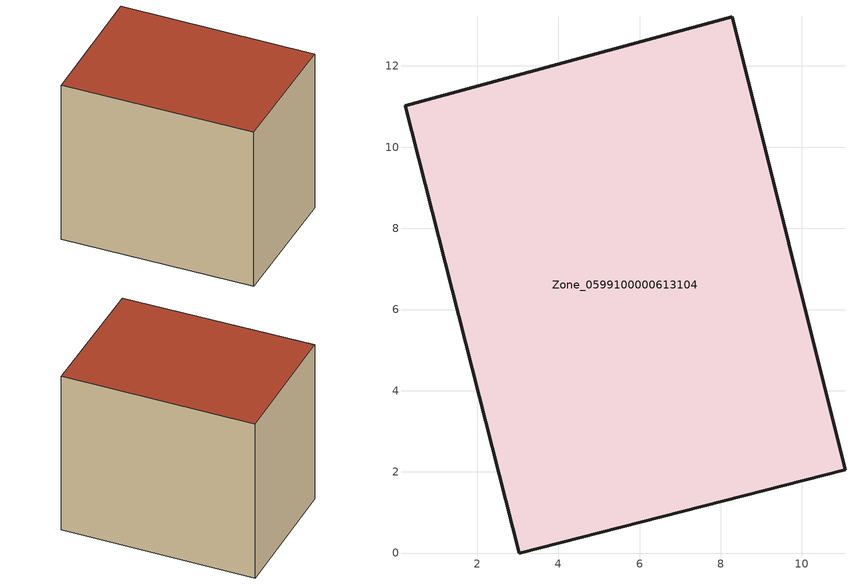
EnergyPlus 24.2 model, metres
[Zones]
Zone_0599100000613104
 floor ground (C_G): 8.29,13.21 11.06,2.05 3.04,0 0.23,11.02 z3.42
 wall outside (C_F): 8.29,13.21 0.23,11.02 3.04,0 11.06,2.05 8.29,13.21 z3.42:13.43
 roof outside (C_R): 11.06,2.05 8.29,13.21 0.23,11.02 3.04,0 z13.43
[BUILDING]
Pand.0599100000613104: North Axis=0; Terrain=City; Loads Convergence Tolerance Value=0.04; Temperature Convergence Tolerance Value=0.4; Solar Distribution=FullExterior; Maximum Number of Warmup Days=25; Minimum Number of Warmup Days=1
[Site:Location]
Rotterdam.The.Hague.AP_ZH_NLD Design_Conditions: Latitude=51.96; Longitude=4.45; Time Zone=1; Elevation=-4.5
[SITE:GROUNDTEMPERATURE:BUILDINGSURFACE]
18, 18, 18, 18, 18, 18, 18, 18, 18, 18, 18, 18
[MATERIAL] Thermal Absorptance=0.9; Solar Absorptance=0.7; Visible Absorptance=0.7
Name | Roughness | Thickness | Conductivity | Density | Specific Heat
G.TI.1946 | MediumSmooth | 0.15 | 1 | 540 | 1210
F.TI.1946 | Rough | 0.3 | 0.857143 | 1920 | 840
R.TI.1946 | MediumRough | 0.2 | 0.1 | 1500 | 1000
[CONSTRUCTION]
C_G: G.TI.1946
C_F: F.TI.1946
C_R: R.TI.1946
[ZONE]
Zone_0599100000613104: Type=1; Multiplier=1; Ceiling Height=Autocalculate; Volume=Autocalculate; Floor Area=autocalculate; Part of Total Floor Area=Yes
[ZONEINFILTRATION:DESIGNFLOWRATE]
Infil_Zone_0599100000613104: Zone or ZoneList or Space or SpaceList=Zone_0599100000613104; Schedule=AlwaysOn; Design Flow Rate Calculation Method=Flow/Area; Flow Rate per Floor Area=0.003; Constant Term Coefficient=1; Temperature Term Coefficient=0; Velocity Term Coefficient=0; Velocity Squared Term Coefficient=0
[HVACTEMPLATE:ZONE:IDEALLOADSAIRSYSTEM]
Zone_0599100000613104: Maximum Heating Supply Air Temperature=50; Minimum Cooling Supply Air Temperature=13; Maximum Heating Supply Air Humidity Ratio=0.0156; Minimum Cooling Supply Air Humidity Ratio=0.0077; Heating Limit=NoLimit; Cooling Limit=NoLimit; Dehumidification Control Type=ConstantSensibleHeatRatio; Cooling Sensible Heat Ratio=0.7; Dehumidification Setpoint=60; Humidification Control Type=None; Humidification Setpoint=30; Outdoor Air Method=None; Outdoor Air Flow Rate per Person=0.00944; Outdoor Air Flow Rate per Zone Floor Area=0; Outdoor Air Flow Rate per Zone=0; Demand Controlled Ventilation Type=None; Outdoor Air Economizer Type=NoEconomizer; Heat Recovery Type=None; Sensible Heat Recovery Effectiveness=0.7; Latent Heat Recovery Effectiveness=0.65
[ZONECONTROL:THERMOSTAT]
ThermostatControl_Zone_0599100000613104: Zone or ZoneList=Zone_0599100000613104; Control Type Schedule=DualSetpointControlType; Control 1=Thermostat_Zone_0599100000613104; Temperature Difference Between Cutout And Setpoint=0
[THERMOSTATSETPOINT:DUALSETPOINT]
Thermostat_Zone_0599100000613104: Heating Setpoint Temperature Schedule=HeatingSetpoint_Zone_0599100000613104; Cooling Setpoint Temperature Schedule=CoolingSetpoint_Zone_0599100000613104
[SCHEDULE:COMPACT]
HeatingSetpoint_Zone_0599100000613104: Through: 12/31, For: AllDays, Until: 24:00, 21
CoolingSetpoint_Zone_0599100000613104: Through: 12/31, For: AllDays, Until: 24:00, 24
DualSetpointControlType: Through: 12/31, For: AllDays, Until: 24:00, 4
AlwaysOn: Through: 12/31, For: AllDays, Until: 24:00, 1
